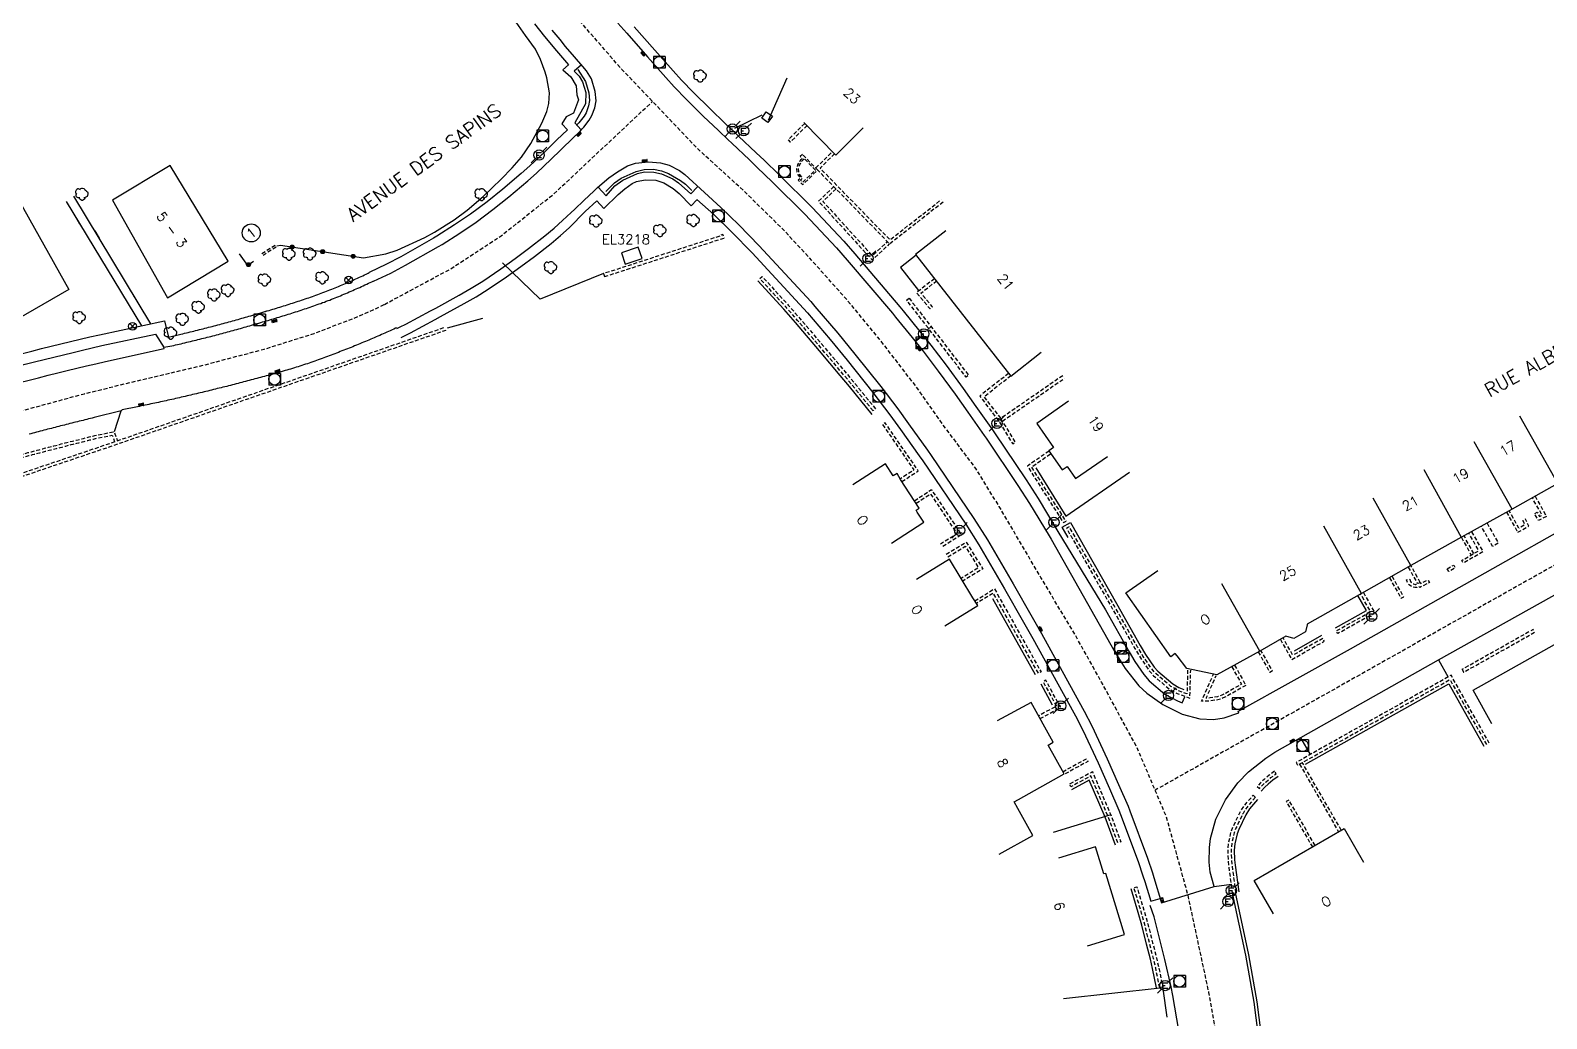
# Model space of a CAD drawing. Header units: millimetres. Extents: x 79000 to 80002, y 144000 to 145000.
# Drawn here: x 79598.5 to 79794.7, y 144523.5 to 144651.4 of the extents above; entities that cross this region are included whole.
import ezdxf
from ezdxf.enums import TextEntityAlignment as Align

# ---------------------------------------------------------------- set-up
doc = ezdxf.new("R2010")
doc.units = ezdxf.units.MM
doc.linetypes.add('DASHED', pattern=[0.75, 0.5, -0.25])
doc.layers.get('0').update_dxf_attribs({"linetype": 'CONTINUOUS'})
for name, color, linetype in [('W0001', 6, 'DASHED'), ('W0008', 7, 'CONTINUOUS'), ('W0017', 7, 'CONTINUOUS'), ('W0100', 7, 'CONTINUOUS'), ('W0112', 1, 'DASHED'), ('W0300', 7, 'CONTINUOUS'), ('W0310', 3, 'CONTINUOUS'), ('W0322', 7, 'CONTINUOUS'), ('W0400', 7, 'CONTINUOUS'), ('W0420', 7, 'CONTINUOUS'), ('W0469', 7, 'CONTINUOUS'), ('W0471', 7, 'CONTINUOUS'), ('W0984', 7, 'CONTINUOUS'), ('W0989', 7, 'CONTINUOUS'), ('W0991', 7, 'CONTINUOUS'), ('W1102', 7, 'CONTINUOUS')]:
    doc.layers.add(name, color=color, linetype=linetype)
doc.styles.get("Standard").update_dxf_attribs({"font": 'romans.shx', "width": 0.85})

# ---------------------------------------------------------------- blocks, each defined once
blk = doc.blocks.new('T400')
for p, q in [((-0.15, 0.3), (0.15, 0.3)), ((-0.15, -0.25), (-0.15, 0.3)), ((-0.15, 0.15), (0.15, 0.15)), ((-0.15, 0), (0.15, 0)), ((0.15, 0.3), (0.15, -0.25)), ((-0.15, -0.15), (0.15, -0.15)), ((-0.15, -0.25), (-0.15, -0.3)), ((-0.15, -0.3), (0.15, -0.3)), ((0.15, -0.3), (0.15, -0.25))]:
    blk.add_line(p, q)
blk = doc.blocks.new('T420')
for p, q in [((0.75, 0.75), (-0.75, 0.75)), ((-0.75, 0.75), (-0.75, -0.75)), ((0.75, 0.75), (0.75, -0.75)), ((0.75, -0.75), (-0.75, -0.75))]:
    blk.add_line(p, q)
blk.add_ellipse((0, 0), major_axis=(-0.53, 0.53), ratio=1, start_param=3.926991, end_param=10.210176)
blk = doc.blocks.new('T471')
for p, q in [((-0.333334, 0.333334), (-0.333334, -0.333334)), ((-0.333334, 0.333334), (0.333334, 0.333334)), ((-0.333334, 0), (0, 0)), ((0.500001, 0.500001), (1.000002, 1.000002)), ((-0.500001, -0.500001), (-1.000002, -1.000002)), ((-0.333334, -0.333334), (0.333334, -0.333334))]:
    blk.add_line(p, q)
blk.add_ellipse((0, 0), major_axis=(0.471405, 0.471405), ratio=1, start_param=5.4977871438, end_param=11.780972451)
blk = doc.blocks.new('T300')
for p, q in [((-0.8, 0.51), (-0.86, 0.34)), ((-0.86, 0.34), (-0.86, 0.17)), ((-0.86, 0.17), (-0.74, 0.06)), ((-0.69, 0.63), (-0.8, 0.51)), ((-0.8, -0.06), (-0.74, 0.06)), ((-0.74, 0.06), (-0.69, 0.11)), ((-0.57, 0.69), (-0.69, 0.63)), ((-0.46, 0.69), (-0.57, 0.69)), ((-0.29, 0.63), (-0.46, 0.69)), ((-0.29, 0.63), (-0.17, 0.74)), ((-0.23, 0.57), (-0.29, 0.63)), ((-0.17, 0.74), (-0.06, 0.8)), ((-0.06, 0.8), (0.06, 0.8)), ((0.06, 0.8), (0.23, 0.74)), ((0.23, 0.74), (0.34, 0.63)), ((0.34, 0.63), (0.4, 0.51)), ((0.46, 0.46), (0.34, 0.46)), ((0.4, 0.51), (0.4, 0.46)), ((0.57, 0.4), (0.46, 0.46)), ((0.57, 0.4), (0.69, 0.29)), ((0.69, 0.29), (0.74, 0.17)), ((0.74, 0.06), (0.69, -0.17)), ((0.74, 0.17), (0.74, 0.06)), ((-0.8, -0.17), (-0.8, -0.06)), ((-0.8, -0.23), (-0.8, -0.17)), ((-0.74, -0.34), (-0.8, -0.23)), ((-0.69, -0.4), (-0.74, -0.34)), ((-0.51, -0.46), (-0.69, -0.4)), ((-0.4, -0.46), (-0.51, -0.46)), ((-0.4, -0.46), (-0.34, -0.46)), ((-0.34, -0.46), (-0.34, -0.4)), ((-0.34, -0.51), (-0.34, -0.46)), ((-0.29, -0.63), (-0.34, -0.51)), ((-0.17, -0.74), (-0.29, -0.63)), ((-0.06, -0.8), (-0.17, -0.74)), ((0.06, -0.8), (-0.06, -0.8)), ((0.17, -0.74), (0.06, -0.8)), ((0.23, -0.69), (0.17, -0.74)), ((0.29, -0.46), (0.23, -0.46)), ((0.29, -0.63), (0.23, -0.69)), ((0.46, -0.4), (0.29, -0.46)), ((0.34, -0.51), (0.29, -0.63)), ((0.34, -0.51), (0.34, -0.46)), ((0.57, -0.34), (0.46, -0.4)), ((0.63, -0.29), (0.57, -0.34)), ((0.69, -0.17), (0.63, -0.29))]:
    blk.add_line(p, q)
blk = doc.blocks.new('t112o')
at = {"color": 0, "linetype": 'Continuous'}
for p, q in [((-0.5, 0.5), (0.5, 0.5)), ((-0.5, -0.5), (-0.5, 0.5)), ((0.5, 0.5), (0.5, -0.5)), ((0.5, -0.5), (-0.5, -0.5))]:
    blk.add_line(p, q, dxfattribs=at)
blk = doc.blocks.new('t322o')
at = {"color": 0, "linetype": 'Continuous'}
for radius in [0.25, 0.15]:
    blk.add_circle((0, 0), radius, dxfattribs=at)
blk = doc.blocks.new('T469')
at = {"color": 0, "linetype": 'Continuous', "flags": 128}
for points in [[(-0.35, 0.35), (0.35, -0.35)], [(-0.35, -0.35), (0.35, 0.35)]]:
    blk.add_lwpolyline(points, dxfattribs=at)
at = {"color": 0, "linetype": 'Continuous'}
blk.add_circle((0, 0), 0.5, dxfattribs=at)

msp = doc.modelspace()

# ---------------------------------------------------------------- linework, layer by layer
at = {"layer": 'W0001', "flags": 128}
for points in [[(79787.18, 144340.21), (79772.97, 144378.56), (79762.2, 144409.83), (79757.22, 144423.63), (79753.98, 144431), (79750.37, 144440.41), (79746.38, 144449.96), (79737.8, 144471.54), (79729.98, 144492.34), (79731.1, 144497.12), (79732, 144497.84), (79733.91, 144498.39), (79753.64, 144505.17), (79752.73, 144517.15), (79751.01, 144526.89), (79748.29, 144539.55), (79745.5, 144549.66), (79741.71, 144558.59), (79737.11, 144567.07), (79733.32, 144573.84), (79729.26, 144580.6), (79729.26, 144580.6), (79723.87, 144589.8), (79720.84, 144594.7), (79716.64, 144600.33), (79713.1, 144605.34), (79708.38, 144611.45), (79704.21, 144616.49), (79699.64, 144621.61), (79695.85, 144625.7), (79690.83, 144630.62), (79684.67, 144636.25), (79675.05, 144646.34), (79670.48, 144651.59), (79665.76, 144657.43), (79659.16, 144667.19), (79655.69, 144672.57), (79652.33, 144678.59), (79649.13, 144686.4), (79645.96, 144696.16), (79643.23, 144705.94), (79641.57, 144713.27), (79640.79, 144717.98), (79639.8, 144728.36), (79634.67, 144785.51), (79790.46, 144792.49)], [(79644.33, 144615.93), (79652.93, 144620.55), (79659.45, 144624.82), (79666.27, 144630.24), (79679.01, 144642.19)], [(79872.49, 144625.44), (79744.05, 144553.07)], [(79527.54, 144578.58), (79554.45, 144588.79), (79568, 144593.57), (79580.46, 144597.41), (79594.4, 144601.37), (79605.54, 144604.38), (79612.36, 144606.06), (79620.36, 144607.93), (79628.79, 144610.15), (79635.25, 144612.18), (79640.38, 144614.15), (79642.88, 144615.23), (79644.33, 144615.93)]]:
    msp.add_lwpolyline(points, dxfattribs=at)
at = {"layer": 'W0008', "flags": 128}
for points in [[(79663.75, 144652.23), (79665.05, 144650.59), (79666.58, 144648.74), (79668.14, 144646.91), (79667.43, 144646.28), (79668.46, 144645.38), (79669.15, 144644.22), (79669.24, 144643.06), (79669.44, 144642.39), (79668.8, 144640.69), (79667.85, 144640.21), (79667.3, 144639.28), (79668, 144638.53), (79666.66, 144637.22), (79665.03, 144635.64), (79663.14, 144633.85), (79662.04, 144632.86), (79659.64, 144630.83), (79657.61, 144629.22), (79655.45, 144627.62), (79653.4, 144626.21), (79651.13, 144624.77), (79650.7, 144624.51), (79646.44, 144622.1), (79644.59, 144621.13), (79642.36, 144620.07)], [(79674.53, 144652.33), (79675.68, 144651.01), (79678.36, 144647.98), (79680.74, 144645.31), (79681.84, 144644.1), (79683.42, 144642.44), (79685.58, 144640.31), (79687.55, 144638.42), (79688.79, 144637.24), (79689.27, 144636.79), (79691.57, 144634.62), (79692.58, 144633.66), (79694.52, 144631.79), (79698.74, 144627.6), (79702.81, 144623.25), (79704.22, 144621.65), (79710.05, 144614.79), (79710.46, 144614.29), (79712.63, 144611.63), (79714.02, 144609.87), (79715.99, 144607.28), (79718.16, 144604.32), (79719.83, 144601.99), (79721.94, 144598.98), (79722.19, 144598.61), (79726.3, 144592.51), (79727.81, 144590.15), (79730.33, 144585.98), (79730.58, 144585.55), (79738.86, 144570.88), (79740.17, 144568.82), (79741.94, 144566.58), (79742.96, 144565.61), (79745.03, 144564.15), (79747.56, 144562.89), (79749.84, 144562.31), (79751.61, 144562.23), (79752.98, 144562.44), (79754.86, 144563.1), (79754.83, 144563.24), (79754.76, 144563.24), (79769.33, 144571.37), (79800.81, 144589.13)], [(79676.64, 144651.85), (79679.32, 144648.83), (79681.69, 144646.17), (79682.78, 144644.96), (79684.33, 144643.33), (79686.46, 144641.23), (79688.44, 144639.34), (79689.67, 144638.17), (79690.14, 144637.72), (79692.45, 144635.55), (79693.47, 144634.58), (79695.41, 144632.71), (79699.66, 144628.49), (79703.76, 144624.11), (79705.19, 144622.48), (79711.02, 144615.62), (79711.45, 144615.1), (79713.62, 144612.43), (79715.03, 144610.65), (79717.01, 144608.05), (79719.2, 144605.07), (79720.87, 144602.73), (79722.99, 144599.7), (79723.25, 144599.33), (79727.36, 144593.22), (79728.9, 144590.82), (79731.47, 144586.56), (79737.61, 144576.4), (79740.67, 144570.98), (79741.42, 144569.74), (79742.57, 144568.03), (79743.27, 144567.24), (79745.31, 144565.51), (79746.96, 144564.63), (79746.96, 144564.63), (79747.55, 144564.36), (79747.88, 144565.17)], [(79642.9, 144618.93), (79645.15, 144619.99), (79647.06, 144621), (79651.33, 144623.41), (79651.79, 144623.68), (79654.1, 144625.15), (79656.19, 144626.59), (79658.38, 144628.21), (79660.45, 144629.85), (79662.87, 144631.9), (79664.01, 144632.93), (79665.9, 144634.72), (79667.11, 144635.89), (79667.4, 144636.17), (79669.69, 144638.39), (79669.93, 144638.64), (79670.13, 144638.87), (79670.84, 144639.77), (79671.19, 144640.37), (79671.56, 144641.37), (79671.71, 144642.29), (79671.61, 144643.46), (79671.12, 144645.11), (79670.46, 144646.17), (79670, 144646.71), (79668.93, 144647.96), (79667.77, 144649.32), (79667.05, 144650.19), (79666.05, 144651.41)], [(79669.85, 144646.93), (79668.9, 144646.12), (79669.51, 144645.47), (79669.98, 144644.72), (79670.4, 144643.34), (79670.36, 144641.89), (79668.97, 144639.41), (79669.8, 144638.51)], [(79645.92, 144612.81), (79646.39, 144613.02), (79647.11, 144613.37), (79650.3, 144615.08), (79651, 144615.46), (79654.02, 144617.14), (79655.55, 144618.02), (79657.06, 144618.96), (79659.38, 144620.53), (79661.25, 144621.87), (79662.98, 144623.15), (79665.1, 144624.81), (79666.28, 144625.8), (79667.36, 144626.77), (79668.51, 144627.83), (79668.93, 144628.22), (79670.18, 144629.41), (79671.42, 144630.6), (79671.91, 144631.04), (79673.38, 144632.29), (79674.48, 144633.09), (79675.77, 144633.85), (79676.82, 144634.22), (79678.48, 144634.38), (79680.06, 144634.26), (79681.17, 144633.93), (79682.5, 144633.25), (79683.2, 144632.74), (79685.74, 144630.41), (79687.85, 144628.48), (79690.17, 144626.21), (79692.84, 144623.49), (79699.49, 144616.29), (79700.03, 144615.68), (79702.99, 144612.21), (79705.21, 144609.51), (79708.55, 144605.31), (79710.76, 144602.4), (79712.16, 144600.48), (79714.58, 144597.09), (79715.06, 144596.4), (79720.61, 144588.23), (79722.36, 144585.49), (79725.68, 144579.78), (79728.16, 144575.46), (79729.35, 144573.33), (79734.67, 144563.69), (79734.88, 144563.31), (79735.85, 144561.38), (79737.84, 144557.14), (79739.33, 144553.83), (79740.54, 144550.99), (79740.77, 144550.39), (79743.06, 144544.28), (79743.7, 144542.4), (79743.9, 144541.76), (79744.88, 144538.49), (79751.7, 144540.6), (79751.16, 144542.47), (79751.03, 144543.75), (79751.09, 144545.67), (79751.22, 144546.83), (79751.91, 144549.33), (79753.16, 144551.83), (79754.73, 144554.02), (79756.15, 144555.46), (79758.36, 144557.22), (79759.52, 144557.98), (79780.71, 144569.92), (79802.73, 144582.24)], [(79646.48, 144611.67), (79646.92, 144611.86), (79647.71, 144612.25), (79650.9, 144613.96), (79651.61, 144614.35), (79654.64, 144616.03), (79656.2, 144616.93), (79657.75, 144617.9), (79660.11, 144619.49), (79662, 144620.84), (79663.75, 144622.14), (79665.89, 144623.82), (79667.12, 144624.85), (79668.22, 144625.83), (79670.31, 144627.95), (79671.8, 144629.35), (79672.73, 144628.35), (79674.59, 144630.15), (79675.42, 144630.88), (79676.38, 144631.58), (79676.96, 144631.84), (79678.09, 144632.06), (79679.43, 144632.02), (79680.5, 144631.66), (79681.71, 144630.94), (79682.47, 144630.29), (79684.03, 144628.69), (79684.77, 144629.47)], [(79671.97, 144631.11), (79673.02, 144629.97), (79674.16, 144631.26), (79675.18, 144631.99), (79677.09, 144632.86), (79677.97, 144633.07), (79679.17, 144633.06), (79680.18, 144632.83), (79681.65, 144632.19), (79682.38, 144631.68), (79683.97, 144630.23), (79684.83, 144631.14)], [(79603.14, 144629.24), (79612.89, 144613.15)], [(79614.1, 144613.41), (79604.16, 144629.95)], [(79684.77, 144629.49), (79686.95, 144627.56), (79689.29, 144625.28), (79691.9, 144622.62), (79698.55, 144615.42), (79699.06, 144614.84), (79702, 144611.39), (79704.22, 144608.7), (79707.54, 144604.52), (79709.73, 144601.64), (79711.12, 144599.73), (79713.53, 144596.35), (79714, 144595.68), (79719.55, 144587.51), (79721.26, 144584.82), (79724.57, 144579.13), (79727.04, 144574.83), (79728.22, 144572.7), (79733.54, 144563.07), (79733.74, 144562.7), (79734.7, 144560.82), (79736.68, 144556.61), (79738.15, 144553.31), (79739.35, 144550.5), (79739.57, 144549.94), (79741.85, 144543.83), (79742.48, 144542.01), (79742.71, 144541.25), (79743.5, 144538.71), (79744.72, 144539.05)], [(79645.89, 144612.89), (79645.78, 144612.84), (79645.55, 144612.74), (79645.32, 144612.64), (79645.09, 144612.53), (79644.86, 144612.43), (79644.63, 144612.33), (79644.4, 144612.22), (79644.18, 144612.12), (79643.95, 144612.02), (79643.72, 144611.92), (79643.49, 144611.82), (79643.25, 144611.72), (79643.02, 144611.62), (79642.79, 144611.52), (79642.56, 144611.42), (79642.33, 144611.32), (79642.1, 144611.23), (79641.87, 144611.13), (79641.64, 144611.03), (79641.41, 144610.94), (79641.17, 144610.84), (79640.94, 144610.75), (79640.71, 144610.65), (79640.48, 144610.56), (79640.24, 144610.46), (79640.01, 144610.37), (79639.78, 144610.27), (79639.54, 144610.18), (79639.31, 144610.09), (79639.08, 144610), (79638.84, 144609.91), (79638.61, 144609.82), (79638.37, 144609.73), (79638.14, 144609.64), (79637.9, 144609.55), (79637.67, 144609.46), (79637.43, 144609.37), (79637.2, 144609.28), (79636.96, 144609.19), (79636.73, 144609.1), (79636.49, 144609.02), (79636.26, 144608.93), (79636.02, 144608.85), (79635.78, 144608.76), (79635.55, 144608.68), (79635.31, 144608.59), (79635.07, 144608.51), (79634.83, 144608.42), (79634.59, 144608.34), (79634.36, 144608.26), (79634.12, 144608.18), (79633.88, 144608.1), (79633.64, 144608.02), (79633.4, 144607.95), (79633.16, 144607.87), (79632.92, 144607.8), (79632.68, 144607.72), (79632.43, 144607.65), (79632.19, 144607.57), (79631.95, 144607.5), (79631.71, 144607.43), (79631.47, 144607.36), (79631.23, 144607.29), (79630.98, 144607.22), (79630.74, 144607.15), (79630.5, 144607.08), (79630.26, 144607.01), (79630.01, 144606.95), (79629.77, 144606.88), (79629.53, 144606.81), (79629.28, 144606.75), (79629.04, 144606.68), (79628.8, 144606.61), (79628.55, 144606.55), (79628.31, 144606.48), (79628.07, 144606.42), (79627.82, 144606.35), (79627.58, 144606.29), (79627.34, 144606.22), (79627.09, 144606.16), (79626.85, 144606.09), (79626.61, 144606.03), (79626.36, 144605.96), (79626.12, 144605.9), (79625.88, 144605.84), (79625.63, 144605.77), (79625.39, 144605.71), (79625.14, 144605.65), (79624.9, 144605.58), (79624.66, 144605.52), (79624.41, 144605.46), (79624.17, 144605.39), (79623.93, 144605.33), (79623.68, 144605.27), (79623.44, 144605.21), (79623.19, 144605.15), (79622.95, 144605.09), (79622.7, 144605.03), (79622.46, 144604.96), (79622.22, 144604.9), (79621.97, 144604.84), (79621.73, 144604.78), (79621.48, 144604.72), (79621.24, 144604.67), (79620.99, 144604.61), (79620.75, 144604.55), (79620.5, 144604.49), (79620.26, 144604.43), (79620.01, 144604.37), (79619.77, 144604.31), (79619.52, 144604.26), (79619.28, 144604.2), (79619.03, 144604.14), (79618.79, 144604.08), (79618.54, 144604.03), (79618.3, 144603.97), (79618.05, 144603.91), (79617.81, 144603.86), (79617.56, 144603.8), (79617.32, 144603.75), (79617.07, 144603.69), (79616.83, 144603.64), (79616.58, 144603.58), (79616.33, 144603.53), (79616.09, 144603.47), (79615.84, 144603.42), (79615.6, 144603.36), (79615.35, 144603.31), (79615.11, 144603.26), (79614.86, 144603.2), (79614.61, 144603.15), (79614.37, 144603.1), (79614.12, 144603.05), (79613.87, 144602.99), (79613.63, 144602.94), (79613.38, 144602.89), (79613.13, 144602.84), (79612.88, 144602.79), (79612.63, 144602.74), (79612.38, 144602.68), (79610.39, 144602.28), (79610.27, 144602.18), (79606.79, 144601.29), (79606.54, 144601.23), (79606.3, 144601.17), (79606.06, 144601.11), (79605.82, 144601.05), (79605.58, 144600.99), (79605.34, 144600.93), (79605.1, 144600.87), (79604.85, 144600.81), (79604.61, 144600.75), (79604.37, 144600.69), (79604.13, 144600.63), (79603.89, 144600.57), (79603.65, 144600.51), (79603.41, 144600.45), (79603.17, 144600.39), (79602.92, 144600.32), (79602.68, 144600.26), (79602.44, 144600.2), (79602.2, 144600.14), (79601.96, 144600.08), (79601.72, 144600.02), (79601.48, 144599.95), (79601.24, 144599.89), (79601, 144599.83), (79600.76, 144599.77), (79600.51, 144599.71), (79600.27, 144599.64), (79600.03, 144599.58), (79599.79, 144599.52), (79599.55, 144599.46), (79599.31, 144599.39), (79599.07, 144599.33), (79598.83, 144599.27), (79598.59, 144599.2), (79598.35, 144599.14)], [(79609.39, 144599.5), (79610.27, 144602.18)], [(79780.71, 144569.92), (79781.95, 144567.71)], [(79762.87, 144559.86), (79764.11, 144557.68)], [(79751.7, 144540.6), (79753.92, 144540.9)], [(79747.76, 144504.83), (79748.63, 144504.94), (79748.16, 144514.11), (79747.69, 144518.69), (79746.34, 144526.52), (79746.11, 144527.64), (79745.3, 144531.17), (79745.18, 144531.68), (79744.97, 144532.56), (79744.07, 144536.17), (79743.92, 144536.67), (79743.39, 144538.17)]]:
    msp.add_lwpolyline(points, dxfattribs=at)
for points in [[(79567.93, 144600.9, -0.023132), (79607.47, 144612.01), (79615.9, 144613.79), (79616.38, 144611.71), (79618, 144612.08), (79618.24, 144612.14), (79618.48, 144612.2), (79618.72, 144612.26), (79618.96, 144612.31), (79619.2, 144612.37), (79619.44, 144612.43), (79619.68, 144612.49), (79619.91, 144612.55), (79620.15, 144612.61), (79620.39, 144612.67), (79620.63, 144612.73), (79620.87, 144612.79), (79621.11, 144612.85), (79621.35, 144612.91), (79621.59, 144612.97), (79621.83, 144613.03), (79622.06, 144613.09), (79622.3, 144613.15), (79622.54, 144613.22), (79622.78, 144613.28), (79623.02, 144613.34), (79623.25, 144613.41), (79623.49, 144613.47), (79623.73, 144613.53), (79623.97, 144613.6), (79624.21, 144613.66), (79624.44, 144613.73), (79624.68, 144613.79), (79624.92, 144613.86), (79625.15, 144613.93), (79625.39, 144613.99), (79625.63, 144614.06), (79625.87, 144614.13), (79626.1, 144614.2), (79626.34, 144614.26), (79626.58, 144614.33), (79626.81, 144614.4), (79627.05, 144614.47), (79627.29, 144614.54), (79627.53, 144614.61), (79627.76, 144614.67), (79628, 144614.74), (79628.23, 144614.81), (79628.47, 144614.88), (79628.71, 144614.95), (79628.94, 144615.02), (79629.18, 144615.09), (79629.41, 144615.16), (79629.65, 144615.23), (79629.89, 144615.3), (79630.12, 144615.37), (79630.36, 144615.44), (79630.59, 144615.52), (79630.82, 144615.59), (79631.06, 144615.66), (79631.29, 144615.73), (79631.53, 144615.81), (79631.76, 144615.88), (79631.99, 144615.95), (79632.23, 144616.03), (79632.46, 144616.1), (79632.69, 144616.18), (79632.93, 144616.25), (79633.16, 144616.33), (79633.39, 144616.41), (79633.62, 144616.48), (79633.85, 144616.56), (79634.09, 144616.64), (79634.32, 144616.72), (79634.55, 144616.8), (79634.78, 144616.88), (79635.01, 144616.96), (79635.24, 144617.04), (79635.47, 144617.12), (79635.7, 144617.21), (79635.93, 144617.29), (79636.16, 144617.37), (79636.38, 144617.46), (79636.61, 144617.54), (79636.84, 144617.63), (79637.06, 144617.72), (79637.29, 144617.8), (79637.51, 144617.89), (79637.73, 144617.98), (79637.96, 144618.08), (79638.18, 144618.17), (79638.41, 144618.26), (79638.63, 144618.36), (79638.85, 144618.45), (79639.08, 144618.55), (79639.3, 144618.64), (79639.52, 144618.74), (79639.75, 144618.84), (79639.97, 144618.94), (79640.19, 144619.04), (79640.42, 144619.14), (79640.64, 144619.24), (79640.86, 144619.34), (79641.09, 144619.45), (79641.31, 144619.55), (79641.53, 144619.65), (79641.76, 144619.75), (79641.98, 144619.86), (79642.21, 144619.96), (79642.38, 144620.04)], [(79569.05, 144597.54, -0.023119), (79608.25, 144608.55), (79615.82, 144610.21), (79615.79, 144610.38), (79616.82, 144610.58), (79617.07, 144610.63), (79617.31, 144610.69), (79617.55, 144610.74), (79617.79, 144610.8), (79618.03, 144610.85), (79618.27, 144610.91), (79618.52, 144610.97), (79618.76, 144611.03), (79619, 144611.08), (79619.24, 144611.14), (79619.48, 144611.2), (79619.72, 144611.26), (79619.96, 144611.32), (79620.2, 144611.38), (79620.44, 144611.44), (79620.69, 144611.5), (79620.93, 144611.56), (79621.17, 144611.62), (79621.41, 144611.68), (79621.65, 144611.74), (79621.89, 144611.8), (79622.13, 144611.86), (79622.37, 144611.92), (79622.61, 144611.99), (79622.85, 144612.05), (79623.09, 144612.11), (79623.33, 144612.18), (79623.57, 144612.24), (79623.81, 144612.31), (79624.05, 144612.37), (79624.28, 144612.44), (79624.52, 144612.5), (79624.76, 144612.57), (79625, 144612.63), (79625.24, 144612.7), (79625.48, 144612.77), (79625.72, 144612.83), (79625.96, 144612.9), (79626.2, 144612.97), (79626.43, 144613.04), (79626.67, 144613.11), (79626.91, 144613.17), (79627.15, 144613.24), (79627.39, 144613.31), (79627.62, 144613.38), (79627.86, 144613.45), (79628.1, 144613.52), (79628.34, 144613.59), (79628.57, 144613.66), (79628.81, 144613.72), (79629.05, 144613.79), (79629.29, 144613.86), (79629.52, 144613.94), (79629.76, 144614.01), (79630, 144614.08), (79630.23, 144614.15), (79630.47, 144614.22), (79630.71, 144614.29), (79630.94, 144614.36), (79631.18, 144614.44), (79631.42, 144614.51), (79631.65, 144614.58), (79631.89, 144614.66), (79632.12, 144614.73), (79632.36, 144614.81), (79632.59, 144614.88), (79632.83, 144614.96), (79633.07, 144615.03), (79633.3, 144615.11), (79633.54, 144615.19), (79633.77, 144615.26), (79634, 144615.34), (79634.24, 144615.42), (79634.47, 144615.5), (79634.71, 144615.58), (79634.94, 144615.66), (79635.18, 144615.74), (79635.41, 144615.82), (79635.64, 144615.91), (79635.88, 144615.99), (79636.11, 144616.07), (79636.34, 144616.16), (79636.57, 144616.24), (79636.8, 144616.33), (79637.04, 144616.42), (79637.27, 144616.5), (79637.5, 144616.59), (79637.73, 144616.68), (79637.96, 144616.77), (79638.19, 144616.87), (79638.42, 144616.96), (79638.65, 144617.05), (79638.87, 144617.15), (79639.1, 144617.25), (79639.33, 144617.34), (79639.56, 144617.44), (79639.78, 144617.54), (79640.01, 144617.64), (79640.23, 144617.74), (79640.46, 144617.84), (79640.69, 144617.94), (79640.91, 144618.04), (79641.14, 144618.14), (79641.36, 144618.25), (79641.59, 144618.35), (79641.81, 144618.45), (79642.04, 144618.55), (79642.26, 144618.66), (79642.49, 144618.76), (79642.72, 144618.87), (79642.89, 144618.95)], [(79567.93, 144597.17), (79568.27, 144599.5), (79568.38, 144599.54, -0.023126), (79607.78, 144610.61), (79614.73, 144612.1), (79615.83, 144610.31)]]:
    msp.add_lwpolyline(points, format="xyb", dxfattribs=at)
at = {"layer": 'W0017', "flags": 128}
for points in [[(79604.36, 144627.27), (79604.88, 144626.37)], [(79606.86, 144625.43), (79607.41, 144624.52)], [(79611.43, 144617.82), (79611.96, 144616.93)], [(79629.09, 144615.06), (79628.03, 144614.73)]]:
    msp.add_lwpolyline(points, dxfattribs=at)
at = {"layer": 'W0100', "flags": 128}
for points in [[(79706.29, 144638.77), (79702.72, 144635.26), (79698.58, 144639.47), (79698.58, 144639.47), (79698.58, 144639.47)], [(79716.99, 144625.46), (79713.05, 144622.37), (79725.36, 144606.66), (79729.3, 144609.74)], [(79732.85, 144603.39), (79728.74, 144600.54), (79730.89, 144597.41), (79730.3, 144596.99), (79732.02, 144594.51), (79732.02, 144594.51), (79732.67, 144594.96), (79733.75, 144593.39), (79737.87, 144596.23)], [(79803.58, 144596.96), (79790.23, 144589.45), (79783.71, 144585.8), (79777.14, 144582.13), (79770.77, 144578.53), (79763.71, 144574.55), (79763.74, 144574.49), (79763.49, 144573.58), (79761.98, 144572.72), (79760.97, 144573), (79757.58, 144571.08), (79752.05, 144567.98), (79748.15, 144568.81), (79746.89, 144570.45), (79746.65, 144570.77), (79746.09, 144570.34), (79740.28, 144578.63), (79744.38, 144581.5)], [(79709.92, 144585.05), (79714.12, 144587.76), (79713.28, 144589.07), (79713.13, 144589.3), (79713.54, 144589.56), (79711.1, 144593.29), (79710.67, 144594.06), (79710.16, 144593.74), (79709.15, 144595.3), (79704.95, 144592.6)], [(79716.83, 144574.36), (79721.09, 144576.98), (79720.48, 144577.98), (79717.43, 144582.95), (79713.17, 144580.33)], [(79787.63, 144561.66), (79785.18, 144566.02), (79799.26, 144573.93), (79802.47, 144575.73), (79804.91, 144571.37)], [(79723.87, 144544.79), (79728.24, 144547.23), (79726.29, 144550.71), (79725.81, 144551.57), (79726.37, 144551.89), (79732.26, 144555.17), (79730.21, 144558.92), (79730.84, 144559.27), (79728.01, 144564.43), (79723.63, 144562.03)], [(79759.36, 144537.06), (79756.87, 144541.39), (79768.51, 144548.1), (79771.01, 144543.77)], [(79735.32, 144532.94), (79740.1, 144534.39), (79737.69, 144542.31), (79737.41, 144542.23), (79736.34, 144545.74), (79731.56, 144544.28)]]:
    msp.add_lwpolyline(points, dxfattribs=at)
for points in [[(79624.1, 144621.52), (79616.63, 144633.92), (79609.16, 144629.43), (79616.26, 144616.8)], [(79603.52, 144617.85), (79595.65, 144613.35), (79588.42, 144625.98), (79596.43, 144630.48)], [(79677.17, 144623.35), (79674.99, 144622.61), (79675.49, 144621.12), (79677.68, 144621.86)]]:
    msp.add_lwpolyline(points, close=True, dxfattribs=at)
at = {"layer": 'W0112', "flags": 128}
for points in [[(79698.71, 144639.34), (79696.55, 144637.22), (79696.83, 144636.93), (79698.99, 144639.05)], [(79698.41, 144635.35), (79698.12, 144635.05), (79698.37, 144634.78), (79698.17, 144634.6), (79698.07, 144634.47), (79697.79, 144633.99), (79697.68, 144633.64), (79697.67, 144633.47), (79697.7, 144633.1), (79697.83, 144632.69), (79698.16, 144632.26), (79697.88, 144632), (79698.44, 144631.43), (79700.39, 144633.32), (79698.41, 144635.35)], [(79700.16, 144633.59), (79702.29, 144635.7)], [(79702.57, 144635.41), (79700.69, 144633.56), (79709.74, 144624.29), (79716.38, 144629.48)], [(79716.62, 144629.17), (79709.7, 144623.75), (79700.39, 144633.32)], [(79702.49, 144631.18), (79700.51, 144629.28), (79707.42, 144621.69), (79709.7, 144623.75)], [(79702.77, 144630.9), (79701.07, 144629.26), (79707.44, 144622.26), (79709.44, 144624.05)], [(79628.49, 144622.53), (79630.2, 144623.62)], [(79628.63, 144622.31), (79630.34, 144623.4)], [(79715.49, 144619.26), (79713.18, 144617.45), (79714.93, 144615.35), (79715.24, 144615.61), (79713.75, 144617.39), (79715.74, 144618.94)], [(79554.61, 144552.46), (79540.35, 144563.93), (79543.69, 144575.95), (79608.84, 144597.96), (79652.21, 144613)], [(79554.86, 144552.78), (79540.8, 144564.07), (79544.02, 144575.64), (79608.97, 144597.58), (79652.34, 144612.62)], [(79725.09, 144607), (79721.66, 144604.32), (79721.66, 144604.32), (79721.35, 144604.07), (79723.86, 144600.77), (79725.62, 144597.89), (79725.97, 144598.1), (79724.19, 144601), (79724.07, 144601.16)], [(79724.11, 144601.19), (79721.91, 144604), (79725.34, 144606.69)], [(79732.09, 144606.71), (79724.07, 144601.16)], [(79724.3, 144600.83), (79732.32, 144606.38)], [(79711.28, 144593.01), (79713.41, 144594.4), (79709.11, 144600.61), (79708.78, 144600.38), (79712.85, 144594.51), (79711.06, 144593.34)], [(79540.34, 144563.91), (79540.44, 144566.78), (79542.97, 144576.33), (79543.03, 144576.6), (79543.11, 144576.85), (79543.2, 144577.1), (79543.32, 144577.33), (79543.45, 144577.56), (79543.59, 144577.78), (79543.76, 144577.99), (79543.94, 144578.19), (79544.11, 144578.37), (79544.29, 144578.53), (79544.48, 144578.68), (79544.68, 144578.82), (79544.88, 144578.94), (79545.1, 144579.06), (79545.31, 144579.16), (79545.54, 144579.25), (79545.77, 144579.33), (79546.01, 144579.39), (79546.58, 144579.64), (79546.81, 144579.73), (79547.04, 144579.83), (79547.27, 144579.92), (79547.5, 144580.01), (79547.73, 144580.1), (79547.96, 144580.19), (79548.19, 144580.28), (79548.43, 144580.37), (79548.66, 144580.46), (79548.89, 144580.55), (79549.12, 144580.64), (79549.35, 144580.73), (79549.58, 144580.82), (79549.81, 144580.91), (79550.04, 144580.99), (79550.28, 144581.08), (79550.51, 144581.17), (79550.74, 144581.25), (79550.97, 144581.34), (79551.21, 144581.43), (79551.44, 144581.51), (79551.67, 144581.6), (79551.91, 144581.69), (79552.14, 144581.77), (79552.37, 144581.86), (79552.61, 144581.95), (79552.84, 144582.03), (79553.08, 144582.12), (79553.31, 144582.21), (79553.54, 144582.29), (79553.78, 144582.38), (79554.01, 144582.47), (79554.24, 144582.55), (79554.48, 144582.64), (79554.71, 144582.72), (79554.94, 144582.81), (79555.18, 144582.9), (79555.41, 144582.98), (79555.65, 144583.07), (79555.88, 144583.15), (79556.11, 144583.24), (79556.35, 144583.33), (79556.58, 144583.41), (79556.81, 144583.5), (79557.05, 144583.58), (79557.28, 144583.67), (79557.52, 144583.75), (79557.75, 144583.84), (79557.98, 144583.92), (79558.22, 144584.01), (79558.45, 144584.09), (79558.69, 144584.18), (79558.92, 144584.26), (79559.15, 144584.35), (79559.39, 144584.43), (79559.62, 144584.52), (79559.86, 144584.6), (79560.09, 144584.69), (79560.32, 144584.77), (79560.56, 144584.86), (79560.79, 144584.94), (79561.03, 144585.03), (79561.26, 144585.11), (79561.49, 144585.2), (79561.73, 144585.28), (79561.96, 144585.36), (79562.2, 144585.45), (79562.43, 144585.53), (79562.66, 144585.62), (79562.9, 144585.7), (79563.13, 144585.78), (79563.37, 144585.87), (79563.6, 144585.95), (79563.83, 144586.04), (79564.07, 144586.12), (79564.3, 144586.2), (79564.54, 144586.29), (79564.77, 144586.37), (79565.01, 144586.45), (79565.24, 144586.54), (79565.48, 144586.62), (79565.71, 144586.7), (79565.94, 144586.78), (79566.18, 144586.87), (79566.41, 144586.95), (79566.65, 144587.03), (79566.88, 144587.11), (79567.12, 144587.2), (79567.35, 144587.28), (79567.59, 144587.36), (79567.82, 144587.44), (79568.06, 144587.53), (79568.29, 144587.61), (79568.52, 144587.69), (79568.76, 144587.77), (79568.99, 144587.85), (79569.23, 144587.93), (79569.46, 144588.02), (79569.7, 144588.1), (79569.93, 144588.18), (79570.17, 144588.26), (79570.4, 144588.34), (79570.64, 144588.42), (79570.87, 144588.5), (79571.11, 144588.58), (79571.34, 144588.66), (79571.58, 144588.74), (79571.81, 144588.82), (79572.05, 144588.9), (79572.28, 144588.98), (79572.52, 144589.06), (79572.75, 144589.14), (79572.99, 144589.22), (79573.22, 144589.3), (79573.46, 144589.38), (79573.7, 144589.46), (79573.93, 144589.54), (79574.17, 144589.62), (79574.4, 144589.7), (79574.64, 144589.78), (79574.87, 144589.86), (79575.11, 144589.94), (79575.34, 144590.02), (79575.58, 144590.09), (79575.82, 144590.17), (79576.05, 144590.25), (79576.29, 144590.33), (79576.52, 144590.41), (79576.76, 144590.49), (79576.99, 144590.56), (79577.23, 144590.64), (79577.47, 144590.72), (79577.7, 144590.8), (79577.94, 144590.87), (79578.17, 144590.95), (79578.41, 144591.03), (79578.65, 144591.1), (79578.88, 144591.18), (79579.12, 144591.26), (79579.35, 144591.33), (79579.59, 144591.41), (79579.83, 144591.49), (79580.06, 144591.56), (79580.3, 144591.64), (79580.53, 144591.71), (79580.77, 144591.79), (79581.01, 144591.86), (79581.24, 144591.93), (79581.48, 144592.01), (79581.72, 144592.08), (79581.95, 144592.15), (79582.19, 144592.23), (79582.43, 144592.3), (79582.66, 144592.37), (79582.9, 144592.44), (79583.14, 144592.52), (79583.38, 144592.59), (79583.61, 144592.66), (79583.85, 144592.73), (79584.09, 144592.8), (79584.33, 144592.87), (79584.57, 144592.94), (79584.8, 144593.01), (79585.04, 144593.08), (79585.28, 144593.15), (79585.52, 144593.22), (79585.76, 144593.29), (79586, 144593.36), (79586.24, 144593.43), (79586.48, 144593.5), (79586.71, 144593.57), (79586.95, 144593.64), (79587.19, 144593.71), (79587.43, 144593.78), (79587.67, 144593.84), (79587.91, 144593.91), (79588.15, 144593.98), (79588.39, 144594.05), (79588.63, 144594.12), (79588.87, 144594.19), (79589.11, 144594.25), (79589.35, 144594.32), (79589.59, 144594.39), (79589.83, 144594.46), (79590.07, 144594.52), (79590.31, 144594.59), (79590.55, 144594.66), (79590.8, 144594.73), (79591.04, 144594.79), (79591.28, 144594.86), (79591.52, 144594.93), (79591.76, 144594.99), (79591.99, 144595.06), (79592.23, 144595.13), (79592.47, 144595.19), (79592.71, 144595.26), (79592.95, 144595.33), (79593.19, 144595.39), (79593.43, 144595.46), (79593.67, 144595.52), (79593.91, 144595.59), (79594.14, 144595.65), (79594.38, 144595.72), (79594.62, 144595.78), (79594.86, 144595.85), (79595.1, 144595.91), (79595.34, 144595.98), (79595.58, 144596.04), (79595.82, 144596.11), (79596.06, 144596.17), (79596.3, 144596.24), (79596.54, 144596.3), (79596.77, 144596.37), (79597.01, 144596.43), (79597.25, 144596.49), (79597.49, 144596.56), (79597.73, 144596.62), (79597.97, 144596.68), (79598.21, 144596.75), (79598.45, 144596.81), (79598.69, 144596.87), (79598.93, 144596.94), (79599.17, 144597), (79599.41, 144597.06), (79599.65, 144597.13), (79599.89, 144597.19), (79600.13, 144597.25), (79600.37, 144597.31), (79600.61, 144597.38), (79600.85, 144597.44), (79601.09, 144597.5), (79601.33, 144597.56), (79601.57, 144597.63), (79601.81, 144597.69), (79602.05, 144597.75), (79602.29, 144597.81), (79602.53, 144597.87), (79602.77, 144597.93), (79603.01, 144598), (79603.25, 144598.06), (79603.49, 144598.12), (79603.73, 144598.18), (79603.97, 144598.24), (79604.21, 144598.3), (79604.45, 144598.36), (79604.69, 144598.42), (79604.93, 144598.48), (79605.17, 144598.54), (79605.41, 144598.6), (79605.65, 144598.66), (79605.89, 144598.72), (79606.13, 144598.78), (79606.37, 144598.84), (79606.61, 144598.9), (79606.85, 144598.96), (79607.09, 144599.02), (79607.14, 144599.03), (79609.38, 144599.46), (79609.79, 144598.29)], [(79540.8, 144565.55), (79540.84, 144566.72), (79543.35, 144576.24), (79543.41, 144576.49), (79543.49, 144576.72), (79543.57, 144576.94), (79543.67, 144577.15), (79543.79, 144577.35), (79543.92, 144577.55), (79544.06, 144577.74), (79544.23, 144577.92), (79544.39, 144578.08), (79544.55, 144578.22), (79544.72, 144578.36), (79544.9, 144578.48), (79545.08, 144578.6), (79545.28, 144578.7), (79545.47, 144578.79), (79545.68, 144578.87), (79545.89, 144578.95), (79546.14, 144579.02), (79546.74, 144579.27), (79546.96, 144579.36), (79547.19, 144579.45), (79547.42, 144579.55), (79547.65, 144579.64), (79547.88, 144579.73), (79548.11, 144579.82), (79548.34, 144579.91), (79548.57, 144580), (79548.8, 144580.09), (79549.03, 144580.18), (79549.26, 144580.27), (79549.49, 144580.36), (79549.72, 144580.44), (79549.95, 144580.53), (79550.18, 144580.62), (79550.42, 144580.71), (79550.65, 144580.79), (79550.88, 144580.88), (79551.11, 144580.97), (79551.35, 144581.05), (79551.58, 144581.14), (79551.81, 144581.23), (79552.05, 144581.31), (79552.28, 144581.4), (79552.51, 144581.49), (79552.75, 144581.57), (79552.98, 144581.66), (79553.21, 144581.75), (79553.45, 144581.83), (79553.68, 144581.92), (79553.91, 144582), (79554.15, 144582.09), (79554.38, 144582.18), (79554.62, 144582.26), (79554.85, 144582.35), (79555.08, 144582.43), (79555.32, 144582.52), (79555.55, 144582.61), (79555.78, 144582.69), (79556.02, 144582.78), (79556.25, 144582.86), (79556.48, 144582.95), (79556.72, 144583.04), (79556.95, 144583.12), (79557.19, 144583.21), (79557.42, 144583.29), (79557.65, 144583.38), (79557.89, 144583.46), (79558.12, 144583.55), (79558.35, 144583.63), (79558.59, 144583.72), (79558.82, 144583.8), (79559.06, 144583.89), (79559.29, 144583.97), (79559.52, 144584.06), (79559.76, 144584.14), (79559.99, 144584.23), (79560.23, 144584.31), (79560.46, 144584.4), (79560.69, 144584.48), (79560.93, 144584.57), (79561.16, 144584.65), (79561.39, 144584.74), (79561.63, 144584.82), (79561.86, 144584.9), (79562.1, 144584.99), (79562.33, 144585.07), (79562.56, 144585.16), (79562.8, 144585.24), (79563.03, 144585.32), (79563.27, 144585.41), (79563.5, 144585.49), (79563.74, 144585.58), (79563.97, 144585.66), (79564.2, 144585.74), (79564.44, 144585.83), (79564.67, 144585.91), (79564.91, 144585.99), (79565.14, 144586.07), (79565.37, 144586.16), (79565.61, 144586.24), (79565.84, 144586.32), (79566.08, 144586.41), (79566.31, 144586.49), (79566.55, 144586.57), (79566.78, 144586.65), (79567.01, 144586.74), (79567.25, 144586.82), (79567.48, 144586.9), (79567.72, 144586.98), (79567.95, 144587.07), (79568.19, 144587.15), (79568.42, 144587.23), (79568.66, 144587.31), (79568.89, 144587.39), (79569.13, 144587.47), (79569.36, 144587.56), (79569.59, 144587.64), (79569.83, 144587.72), (79570.06, 144587.8), (79570.3, 144587.88), (79570.53, 144587.96), (79570.77, 144588.04), (79571, 144588.12), (79571.24, 144588.2), (79571.47, 144588.28), (79571.71, 144588.36), (79571.94, 144588.44), (79572.18, 144588.53), (79572.41, 144588.61), (79572.65, 144588.69), (79572.88, 144588.77), (79573.12, 144588.84), (79573.35, 144588.92), (79573.59, 144589), (79573.82, 144589.08), (79574.06, 144589.16), (79574.29, 144589.24), (79574.53, 144589.32), (79574.76, 144589.4), (79575, 144589.48), (79575.24, 144589.56), (79575.47, 144589.64), (79575.71, 144589.71), (79575.94, 144589.79), (79576.18, 144589.87), (79576.41, 144589.95), (79576.65, 144590.03), (79576.88, 144590.11), (79577.12, 144590.18), (79577.35, 144590.26), (79577.59, 144590.34), (79577.83, 144590.42), (79578.06, 144590.49), (79578.3, 144590.57), (79578.53, 144590.65), (79578.77, 144590.72), (79579.01, 144590.8), (79579.24, 144590.88), (79579.48, 144590.95), (79579.71, 144591.03), (79579.95, 144591.1), (79580.18, 144591.18), (79580.42, 144591.25), (79580.65, 144591.33), (79580.89, 144591.4), (79581.13, 144591.48), (79581.36, 144591.55), (79581.6, 144591.63), (79581.83, 144591.7), (79582.07, 144591.77), (79582.31, 144591.84), (79582.54, 144591.92), (79582.78, 144591.99), (79583.02, 144592.06), (79583.25, 144592.13), (79583.49, 144592.2), (79583.73, 144592.28), (79583.97, 144592.35), (79584.2, 144592.42), (79584.44, 144592.49), (79584.68, 144592.56), (79584.92, 144592.63), (79585.16, 144592.7), (79585.39, 144592.77), (79585.63, 144592.84), (79585.87, 144592.91), (79586.11, 144592.98), (79586.35, 144593.05), (79586.59, 144593.12), (79586.83, 144593.19), (79587.06, 144593.25), (79587.3, 144593.32), (79587.54, 144593.39), (79587.78, 144593.46), (79588.02, 144593.53), (79588.26, 144593.6), (79588.5, 144593.66), (79588.74, 144593.73), (79588.98, 144593.8), (79589.22, 144593.87), (79589.46, 144593.94), (79589.7, 144594), (79589.94, 144594.07), (79590.18, 144594.14), (79590.42, 144594.21), (79590.66, 144594.27), (79590.9, 144594.34), (79591.14, 144594.41), (79591.38, 144594.48), (79591.62, 144594.54), (79591.86, 144594.61), (79592.1, 144594.68), (79592.34, 144594.74), (79592.58, 144594.81), (79592.82, 144594.87), (79593.06, 144594.94), (79593.29, 144595.01), (79593.53, 144595.07), (79593.77, 144595.14), (79594.01, 144595.2), (79594.25, 144595.27), (79594.49, 144595.33), (79594.73, 144595.4), (79594.97, 144595.46), (79595.2, 144595.53), (79595.44, 144595.59), (79595.68, 144595.66), (79595.92, 144595.72), (79596.16, 144595.79), (79596.4, 144595.85), (79596.64, 144595.92), (79596.88, 144595.98), (79597.12, 144596.04), (79597.36, 144596.11), (79597.6, 144596.17), (79597.83, 144596.23), (79598.07, 144596.3), (79598.31, 144596.36), (79598.55, 144596.42), (79598.79, 144596.49), (79599.03, 144596.55), (79599.27, 144596.61), (79599.51, 144596.68), (79599.75, 144596.74), (79599.99, 144596.8), (79600.23, 144596.87), (79600.47, 144596.93), (79600.71, 144596.99), (79600.95, 144597.05), (79601.19, 144597.11), (79601.43, 144597.18), (79601.67, 144597.24), (79601.91, 144597.3), (79602.14, 144597.36), (79602.38, 144597.42), (79602.62, 144597.48), (79602.86, 144597.55), (79603.1, 144597.61), (79603.34, 144597.67), (79603.58, 144597.73), (79603.82, 144597.79), (79604.06, 144597.85), (79604.3, 144597.91), (79604.54, 144597.97), (79604.78, 144598.03), (79605.02, 144598.09), (79605.26, 144598.15), (79605.5, 144598.21), (79605.74, 144598.27), (79605.98, 144598.33), (79606.22, 144598.39), (79606.46, 144598.45), (79606.71, 144598.51), (79606.95, 144598.57), (79607.19, 144598.63), (79607.23, 144598.64), (79609.12, 144599), (79609.41, 144598.16)], [(79730.33, 144596.95), (79727.52, 144595.01), (79732.18, 144587.69), (79732.52, 144587.9), (79728.06, 144594.9), (79730.56, 144596.62)], [(79712.91, 144590.53), (79715.1, 144591.97), (79719, 144586.1), (79716.45, 144584.54)], [(79713.13, 144590.2), (79714.98, 144591.42), (79718.43, 144586.23), (79716.25, 144584.88)], [(79793.2, 144591.12), (79794.67, 144588.51), (79793.65, 144587.96), (79793.12, 144588.84), (79793.46, 144589.05), (79793.79, 144588.49), (79794.12, 144588.67), (79792.85, 144590.92)], [(79789.51, 144589.04), (79790.97, 144586.44), (79792.4, 144587.24), (79791.97, 144588.16), (79791.61, 144587.99), (79791.88, 144587.41), (79791.12, 144586.98), (79789.86, 144589.24)], [(79748.25, 144568.62), (79748.17, 144565.54), (79746.95, 144565.99), (79746.09, 144566.51), (79744.12, 144568.18), (79743.61, 144568.76), (79742.48, 144570.43), (79741.78, 144571.6), (79738.71, 144577.03), (79732.93, 144587.17), (79732.58, 144586.97), (79733.17, 144585.94), (79738.36, 144576.83), (79741.43, 144571.41), (79742.15, 144570.21), (79743.28, 144568.53), (79743.85, 144567.88), (79745.85, 144566.19), (79746.8, 144565.62), (79746.91, 144565.58), (79748.55, 144564.98), (79748.65, 144568.61)], [(79786.99, 144587.63), (79788.45, 144585.04), (79787.72, 144584.61), (79786.26, 144587.22)], [(79717.03, 144583.6), (79719.61, 144585.17), (79721.75, 144581.71), (79719.16, 144580.13)], [(79783.67, 144585.77), (79784.94, 144583.5)], [(79785, 144586.52), (79786.46, 144583.91), (79783.92, 144582.46), (79783.73, 144582.81), (79785.92, 144584.06), (79784.65, 144586.32)], [(79785.29, 144583.7), (79784.02, 144585.97)], [(79717.24, 144583.25), (79719.48, 144584.63), (79721.2, 144581.84), (79718.95, 144580.47)], [(79776.79, 144581.93), (79778, 144579.8)], [(79778.36, 144579.96), (79777.14, 144582.13)], [(79720.72, 144577.58), (79723.25, 144579.14), (79729.3, 144568.37), (79728.96, 144568.17), (79723.11, 144578.58), (79720.93, 144577.24)], [(79774.37, 144580.56), (79775.87, 144577.9), (79776.22, 144578.1), (79774.71, 144580.76)], [(79770.99, 144578.65), (79772.48, 144576.01), (79767.69, 144573.33), (79767.49, 144573.68), (79771.93, 144576.17), (79770.64, 144578.46)], [(79783.77, 144568.73), (79783.95, 144568.33), (79793.15, 144573.5), (79792.95, 144573.85), (79783.75, 144568.68)], [(79757.39, 144570.98), (79758.87, 144568.35), (79759.22, 144568.55), (79757.73, 144571.17)], [(79760.25, 144572.59), (79761.72, 144569.98), (79765.94, 144572.36), (79765.75, 144572.71), (79761.87, 144570.53), (79760.6, 144572.79)], [(79754.32, 144569.25), (79755.79, 144566.63), (79753.24, 144565.19), (79752.86, 144565.01), (79752.35, 144564.81), (79752.17, 144564.77), (79751.22, 144564.61), (79750.77, 144564.58), (79750.05, 144564.59), (79751.6, 144568.07)], [(79729.16, 144562.33), (79731.82, 144563.79), (79729.91, 144567.29), (79729.56, 144567.1), (79731.28, 144563.95), (79728.97, 144562.69)], [(79753.97, 144569.05), (79755.24, 144566.79), (79753.04, 144565.54), (79752.7, 144565.37), (79752.22, 144565.19), (79752.1, 144565.16), (79751.16, 144565.01), (79750.76, 144564.98), (79750.66, 144564.97), (79751.96, 144567.9)], [(79787.28, 144559.16), (79782.35, 144567.94), (79762.28, 144556.65), (79762.48, 144556.3), (79782.19, 144567.39), (79786.93, 144558.97)], [(79732.1, 144555.47), (79735.16, 144557.15), (79735.35, 144556.8), (79732.29, 144555.12)], [(79762.74, 144556.45), (79767.79, 144547.69)], [(79768.14, 144547.89), (79763.09, 144556.65)], [(79764.74, 144545.93), (79761.35, 144551.8), (79761.01, 144551.6), (79764.39, 144545.73)]]:
    msp.add_lwpolyline(points, dxfattribs=at)
for points in [[(79698.66, 144634.76), (79698.66, 144634.76), (79698.66, 144634.76), (79698.32, 144634.46), (79698.23, 144634.35), (79697.98, 144633.91), (79697.88, 144633.6), (79697.87, 144633.47), (79697.89, 144633.14), (79698.01, 144632.78), (79698.43, 144632.24), (79698.16, 144631.99), (79698.44, 144631.71), (79700.1, 144633.32)], [(79672.82, 144619.53), (79688.27, 144624.52), (79688.27, 144624.52), (79688.24, 144624.6), (79688.12, 144624.97), (79687.81, 144624.87), (79687.84, 144624.8), (79687.71, 144624.76), (79672.69, 144619.91)], [(79707.55, 144602.18), (79704.8, 144605.55), (79703.62, 144606.98), (79700.91, 144610.18), (79697.8, 144613.85), (79696.3, 144615.57), (79692.91, 144619.27), (79693.2, 144619.55), (79696.59, 144615.84), (79698.1, 144614.11), (79701.22, 144610.43), (79703.92, 144607.24), (79705.11, 144605.81), (79707.86, 144602.44)], [(79712.22, 144616.73), (79719.92, 144606.76), (79719.6, 144606.52), (79711.9, 144616.49)], [(79781.85, 144581.72), (79782.68, 144582.19), (79782.87, 144581.84), (79782.04, 144581.37)], [(79776.99, 144580.36), (79777.07, 144580.09), (79777.18, 144579.94), (79777.46, 144579.76), (79777.68, 144579.69), (79777.76, 144579.7), (79778.36, 144579.96), (79778.44, 144579.82), (79779.35, 144580.3), (79779.54, 144579.95), (79778.28, 144579.28), (79778.19, 144579.45), (79777.89, 144579.32), (79777.64, 144579.3), (79777.28, 144579.4), (79776.91, 144579.64), (79776.71, 144579.91), (79776.59, 144580.31)], [(79739.23, 144546.25), (79737.94, 144549.73), (79735.73, 144554.92), (79733.16, 144553.52), (79732.97, 144553.87), (79735.93, 144555.48), (79738.31, 144549.88), (79739.6, 144546.39)], [(79759.49, 144555.52), (79758.8, 144555.02), (79758.14, 144554.47), (79757.68, 144554.03), (79757.25, 144553.57), (79757.55, 144553.31), (79757.97, 144553.75), (79758.41, 144554.17), (79759.04, 144554.7), (79759.71, 144555.19), (79759.71, 144555.19)], [(79757.02, 144552.15), (79755.94, 144550.89), (79755.42, 144550.06), (79754.49, 144548.15), (79754.27, 144547.55), (79753.96, 144546.21), (79753.89, 144545.32), (79753.93, 144544.04), (79754, 144543.33), (79754.47, 144539.82), (79754.07, 144539.77), (79753.6, 144543.27), (79753.53, 144544.02), (79753.49, 144545.32), (79753.57, 144546.28), (79753.88, 144547.66), (79754.13, 144548.32), (79755.06, 144550.25), (79755.63, 144551.14), (79756.73, 144552.42)], [(79744.65, 144527.5), (79744.12, 144530.08), (79743.83, 144531.3), (79743.33, 144533.24), (79742.7, 144535.69), (79742.24, 144537.38), (79741.3, 144540.47), (79741.68, 144540.59), (79742.62, 144537.49), (79743.09, 144535.79), (79743.72, 144533.34), (79744.22, 144531.4), (79744.51, 144530.16), (79745.04, 144527.57)]]:
    msp.add_lwpolyline(points, close=True, dxfattribs=at)
at = {"layer": 'W0310', "flags": 128}
for points in [[(79641.64, 144621.95), (79644.5, 144622.47), (79645.97, 144622.96), (79649.56, 144624.61), (79650.82, 144625.28), (79653.35, 144626.87), (79655.05, 144628.12), (79657.12, 144629.88), (79659.45, 144632.12), (79660.84, 144633.59), (79662.05, 144635), (79663.29, 144636.76), (79664.72, 144639.38), (79665.35, 144640.89), (79665.61, 144641.94), (79665.67, 144643.32), (79665.35, 144645.24), (79665.13, 144645.97), (79664.54, 144647.6), (79663.86, 144648.97), (79662.57, 144650.74), (79658.04, 144657.24)], [(79694.01, 144639.79), (79696.44, 144645.25)], [(79689.65, 144638.75), (79693.22, 144640.46)], [(79673, 144630.54), (79674.1, 144631.66), (79674.98, 144632.26), (79676.92, 144633.13), (79677.93, 144633.38), (79679.16, 144633.41), (79680.17, 144633.22), (79681.08, 144632.85), (79682.66, 144631.95), (79683.27, 144631.49), (79684.12, 144630.65)], [(79713.12, 144622.29), (79711.1, 144620.71), (79713.45, 144617.73)], [(79707.43, 144601.7), (79704.49, 144605.3), (79703.31, 144606.72), (79700.61, 144609.92), (79697.5, 144613.59), (79696, 144615.3), (79692.65, 144618.97)], [(79728.61, 144594.79), (79732.5, 144588.54), (79740.72, 144594.23)], [(79732.82, 144585.75), (79732.04, 144587.12), (79733.08, 144587.71), (79739.06, 144577.23), (79742.12, 144571.8), (79742.82, 144570.65), (79743.92, 144569.01), (79744.4, 144568.47), (79746.33, 144566.83), (79747.13, 144566.35), (79747.78, 144566.11), (79747.78, 144566.11)], [(79728.58, 144568.02), (79723.07, 144577.83)], [(79767.37, 144574.07), (79771.39, 144576.32), (79770.29, 144578.26)], [(79765.57, 144573.07), (79762.03, 144571.07)], [(79729.25, 144566.82), (79730.74, 144564.11), (79730.74, 144564.11)], [(79763.5, 144556.42), (79782.04, 144566.85), (79786.58, 144558.77)], [(79738.91, 144545.96), (79737.57, 144549.58), (79735.53, 144554.36), (79733.24, 144553.11)], [(79759.95, 144554.86), (79759.29, 144554.39), (79758.67, 144553.87), (79758.25, 144553.47), (79757.77, 144552.96)], [(79757.29, 144551.85), (79756.27, 144550.66), (79755.77, 144549.87), (79754.86, 144548), (79754.65, 144547.43), (79754.36, 144546.15), (79754.29, 144545.31), (79754.33, 144544.06), (79754.4, 144543.37), (79754.86, 144539.94)], [(79738.31, 144549.88), (79730.86, 144547.61)], [(79744.24, 144527.48), (79743.73, 144529.99), (79743.44, 144531.21), (79742.95, 144533.14), (79742.32, 144535.59), (79741.86, 144537.26), (79740.93, 144540.31)], [(79758.49, 144513.42), (79758.03, 144519.59), (79757.27, 144525.71), (79756.18, 144531.78), (79754.46, 144539.85)], [(79744.7, 144527.47), (79732.19, 144526.06)], [(79745.03, 144527.38), (79745.57, 144523.72)]]:
    msp.add_lwpolyline(points, dxfattribs=at)
msp.add_lwpolyline([(79669.36, 144646.31), (79669.36, 144646.31), (79670.34, 144644.78), (79670.78, 144643.31), (79670.85, 144642.31), (79670.74, 144641.61), (79670.42, 144640.72), (79670.16, 144640.28), (79669.47, 144639.41), (79669.28, 144639.2, -0.011828)], format="xyb", dxfattribs=at)
at = {"layer": 'W0322', "flags": 128}
for points in [[(79625.56, 144622.48), (79626.61, 144620.98), (79627.41, 144621.54)], [(79630.41, 144623.52), (79630.88, 144623.59), (79641.64, 144621.95)], [(79672.69, 144619.91), (79664.5, 144616.6), (79659.63, 144621.31)], [(79657.01, 144614.09), (79652.46, 144612.84)], [(79758.09, 144513.39), (79757.63, 144519.55), (79756.87, 144525.65), (79755.79, 144531.71), (79754.07, 144539.77)]]:
    msp.add_lwpolyline(points, dxfattribs=at)
at = {"layer": 'W1102', "flags": 128}
for points in [[(79796.14, 144592.77), (79791.24, 144601.49)], [(79790.23, 144589.45), (79785.34, 144598.17)], [(79783.67, 144585.77), (79778.85, 144594.53)], [(79777.14, 144582.13), (79772.25, 144590.85)], [(79770.77, 144578.53), (79765.86, 144587.24)], [(79757.58, 144571.08), (79752.67, 144579.79)]]:
    msp.add_lwpolyline(points, dxfattribs=at)
at = {"layer": 'W1102'}
msp.add_circle((79627.1, 144625.18), 1.17, dxfattribs=at)

# ---------------------------------------------------------------- block references
at = {"layer": 'W0112', "rotation": 323.9839136446961}
msp.add_blockref('t112o', (79693.85, 144640.16), dxfattribs=at)
at = {"layer": 'W0300'}
for p in [(79685.2, 144645.47), (79605.23, 144630.19), (79656.9, 144630.15), (79671.73, 144626.71), (79679.99, 144625.47), (79684.32, 144626.79), (79631.99, 144622.43), (79634.7, 144622.44), (79636.31, 144619.37), (79665.87, 144620.7), (79624.09, 144617.73), (79628.85, 144619.09), (79620.28, 144615.57), (79622.31, 144617.15), (79604.86, 144614.23), (79618.22, 144614), (79616.68, 144612.21)]:
    msp.add_blockref('T300', p, dxfattribs=at)
at = {"layer": 'W0322'}
for p, rotation in [((79632.39, 144623.36), 351.3468691811834), ((79636.34, 144622.76), 351.3468691811834), ((79640.29, 144622.16), 351.3468691811834), ((79626.74, 144621.07), 34.91242855550616)]:
    msp.add_blockref('t322o', p, dxfattribs=dict(at, rotation=rotation))
at = {"layer": 'W0400'}
for p, rotation in [((79677.8, 144648.38), 41.57713668620903), ((79669.49, 144637.99), 134.2460607443425), ((79678.03, 144634.52), 93.22755220431495), ((79630.11, 144613.78), 106.6433728422586), ((79713.52, 144610.25), 37.67125934643228), ((79630.53, 144607.27), 108.8005618158147), ((79612.88, 144602.96), 101.3243341718042), ((79612.89, 144602.95), 101.3243341718042), ((79729.18, 144573.94), 29.04530225581657), ((79761.81, 144559.44), 299.4152239884079), ((79744.93, 144538.86), 16.21101579359008)]:
    msp.add_blockref('T400', p, dxfattribs=dict(at, rotation=rotation))
at = {"layer": 'W0420'}
for p in [(79679.9, 144647.26), (79664.81, 144637.72), (79696.09, 144633.1), (79687.53, 144627.36), (79628.19, 144613.9), (79713.84, 144610.93), (79630.12, 144606.25), (79708.28, 144604.03), (79739.54, 144571.42), (79739.91, 144570.34), (79730.85, 144569.21), (79754.77, 144564.26), (79759.21, 144561.67), (79763.13, 144558.83), (79747.21, 144528.35)]:
    msp.add_blockref('T420', p, dxfattribs=at)
at = {"layer": 'W0469'}
for p in [(79639.7, 144619.08), (79611.74, 144613.1)]:
    msp.add_blockref('T469', p, dxfattribs=at)
at = {"layer": 'W0471'}
for p in [(79689.36, 144638.63), (79690.81, 144638.39), (79664.34, 144635.26), (79706.9, 144621.88), (79714.11, 144612.12), (79723.59, 144600.54), (79718.75, 144586.7), (79730.96, 144587.73), (79772.06, 144575.57), (79745.78, 144565.33), (79731.84, 144563.99), (79753.91, 144540.09), (79753.49, 144538.68), (79745.34, 144527.8)]:
    msp.add_blockref('T471', p, dxfattribs=at)

# ---------------------------------------------------------------- texts
at = {"layer": 'W0984'}
msp.add_text('EL3218', height=1.25, dxfattribs=at).set_placement((79675.59, 144624.35), align=Align.MIDDLE)
at = {"layer": 'W0989'}
for s, rotation, p in [('AVENUE DES SAPINS', 35.982, (79649.44, 144634.31)), ('RUE ALBERT ALLARD', 28.9083, (79797.31, 144610.42))]:
    msp.add_text(s, height=1.75, rotation=rotation, dxfattribs=at).set_placement(p, align=Align.MIDDLE)
at = {"layer": 'W0991'}
for s, rotation, p in [('23', 316.5103, (79704.82, 144642.91)), ('5 - 3', 306.794, (79616.83, 144625.6)), ('1', 36.8976, (79627.1, 144625.18)), ('21', 308.0647, (79724.72, 144618.83)), ('19', 304.6638, (79736.38, 144600.51)), ('17', 29.4729, (79789.69, 144597.31)), ('19', 29.4729, (79783.58, 144593.76)), ('21', 29.4729, (79777.09, 144590.21)), ('O', 303.2694, (79706.19, 144588)), ('23', 29.4729, (79770.73, 144586.42)), ('25', 29.4729, (79761.2, 144581.17)), ('O', 301.5293, (79713.23, 144576.41)), ('O', 29.3419, (79750.54, 144575.17)), ('8', 298.7307, (79724.33, 144556.6)), ('6', 286.9039, (79731.67, 144538.07)), ('O', 29.9462, (79766.18, 144538.68))]:
    msp.add_text(s, height=1.25, rotation=rotation, dxfattribs=at).set_placement(p, align=Align.MIDDLE)

doc.saveas('drawing.dxf')
